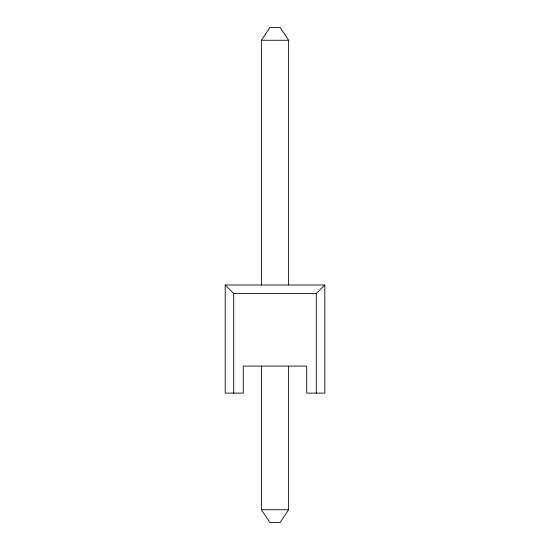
<?xml version="1.0" encoding="UTF-8"?>
<svg xmlns="http://www.w3.org/2000/svg" width="550" height="550" viewBox="0 0 550 550"><rect width="100%" height="100%" fill="white"/><g stroke="black" fill="none" stroke-linecap="round" stroke-linejoin="round"><path stroke-width="0.82" d="M261.381 285.003L261.381 40.267L269.892 27.5L280.108 27.5L288.619 40.267L288.619 285.003M288.619 366.431L288.619 509.733L280.108 522.5L269.892 522.5L261.381 509.733L261.381 366.431M316.284 393.112L316.284 293.514L324.796 285.003L225.204 285.003L225.204 393.112L243.292 393.112L243.292 366.08L306.707 366.08L306.707 393.112L324.796 393.112L324.796 285.003M261.381 40.267L288.619 40.267M225.204 285.003L233.716 293.514L316.284 293.514M261.381 509.733L288.619 509.733M233.716 293.514L233.716 393.112"/></g></svg>
